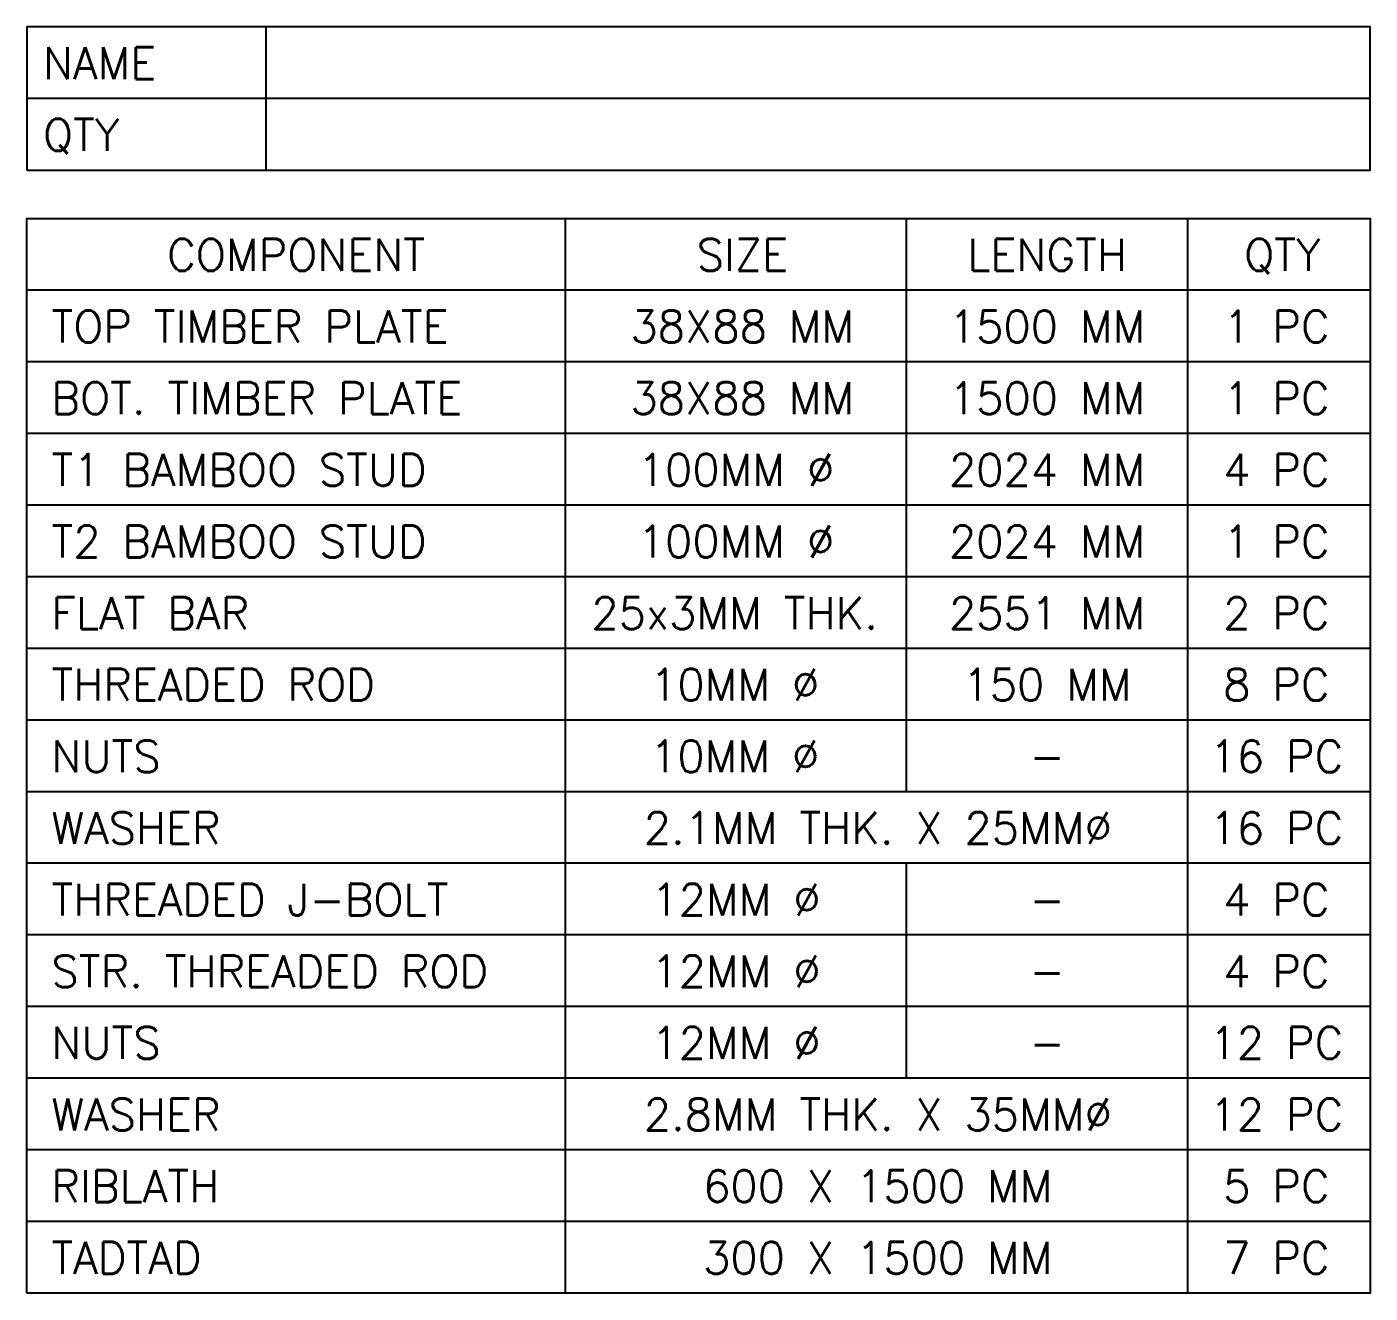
# Model space of a CAD drawing. Header units: inches. Extents: x 25 to 4244, y 15 to 9282.
# Drawn here: x 25 to 4244, y 15 to 3992 of the extents above; entities that cross this region are included whole.
import ezdxf
from ezdxf.enums import TextEntityAlignment as Align

# ---------------------------------------------------------------- set-up
doc = ezdxf.new("R2010")
doc.units = ezdxf.units.IN
doc.header["$MEASUREMENT"] = 0
doc.layers.add('0-S2', color=2, linetype='Continuous')
doc.layers.add('A-Main Text', color=3, linetype='Continuous')
doc.styles.add('LEROY', font='simplex.shx')

msp = doc.modelspace()

# ---------------------------------------------------------------- linework, layer by layer
at = {"layer": '0-S2'}
for p, q in [((775.3, 3991.9, 0), (775.3, 3541.9, 0)), ((4243.9, 3766.9, 0), (25.3, 3766.9, 0)), ((1716.7, 14.7, 0), (1716.7, 3389.7, 0)), ((2787.8, 1589.7, 0), (2787.8, 3389.7, 0)), ((3671.2, 14.7, 0), (3671.2, 3389.7, 0)), ((4243.9, 3164.7, 0), (25.3, 3164.7, 0)), ((4243.9, 2939.7, 0), (25.3, 2939.7, 0)), ((4243.9, 2714.7, 0), (25.3, 2714.7, 0)), ((4243.9, 2489.7, 0), (25.3, 2489.7, 0)), ((4243.9, 2264.7, 0), (25.3, 2264.7, 0)), ((4243.9, 2039.7, 0), (25.3, 2039.7, 0)), ((4243.9, 1814.7, 0), (25.3, 1814.7, 0)), ((4243.9, 1589.7, 0), (25.3, 1589.7, 0)), ((4243.9, 1364.7, 0), (25.3, 1364.7, 0)), ((2787.8, 689.7, 0), (2787.8, 1364.7, 0)), ((4243.9, 1139.7, 0), (25.3, 1139.7, 0)), ((4243.9, 914.7, 0), (25.3, 914.7, 0)), ((4243.9, 689.7, 0), (25.3, 689.7, 0)), ((4243.9, 464.7, 0), (25.3, 464.7, 0)), ((4243.9, 239.7, 0), (25.3, 239.7, 0))]:
    msp.add_line(p, q, dxfattribs=at)
at = {"layer": '0-S2', "elevation": 0}
for points in [[(25.3, 3541.9), (4243.9, 3541.9), (4243.9, 3991.9), (25.3, 3991.9)], [(25.3, 14.7), (25.3, 3389.7), (4243.9, 3389.7), (4243.9, 14.7)]]:
    msp.add_lwpolyline(points, close=True, dxfattribs=at)

# ---------------------------------------------------------------- texts
at = {"layer": 'A-Main Text', "style": 'LEROY'}
for s, p in [('NAME', (76, 3827.8, 0)), ('QTY', (76, 3602.8, 0))]:
    msp.add_text(s, height=100, dxfattribs=at).set_placement(p)
for s, p in [('COMPONENT', (871, 3225.6, 0)), ('SIZE', (2272.4, 3225.6, 0)), ('LENGTH', (3229.5, 3225.6, 0)), ('QTY', (3968.5, 3225.6, 0)), ('38X88 MM', (2272.4, 3000.6, 0)), ('1500 MM', (3229.5, 3000.6, 0)), ('1 PC', (3949.5, 3000.6, 0)), ('38X88 MM', (2272.4, 2775.6, 0)), ('1500 MM', (3229.5, 2775.6, 0)), ('1 PC', (3949.5, 2775.6, 0)), ('100MM ∅', (2252.3, 2550.6, 0)), ('2024 MM', (3229.5, 2550.6, 0)), ('4 PC', (3949.5, 2550.6, 0)), ('100MM ∅', (2252.3, 2325.6, 0)), ('2024 MM', (3229.5, 2325.6, 0)), ('1 PC', (3949.5, 2325.6, 0)), ('25x3MM THK.', (2248.1, 2100.6, 0)), ('2551 MM', (3229.5, 2100.6, 0)), ('2 PC', (3949.5, 2100.6, 0)), ('10MM ∅', (2248.1, 1875.6, 0)), ('150 MM', (3229.5, 1875.6, 0)), ('8 PC', (3949.5, 1875.6, 0)), ('10MM ∅', (2248.1, 1650.6, 0)), ('16 PC', (3949.5, 1650.6, 0)), ('-', (3229.5, 1650.6, 0)), ('16 PC', (3949.5, 1425.6, 0)), ('12MM ∅', (2252.3, 1200.6, 0)), ('4 PC', (3949.5, 1200.6, 0)), ('-', (3229.5, 1200.6, 0)), ('12MM ∅', (2252.3, 975.6, 0)), ('4 PC', (3949.5, 975.6, 0)), ('-', (3229.5, 975.6, 0)), ('12MM ∅', (2252.3, 750.6, 0)), ('12 PC', (3949.5, 750.6, 0)), ('-', (3229.5, 750.6, 0)), ('12 PC', (3949.5, 525.6, 0)), ('5 PC', (3949.5, 300.6, 0)), ('7 PC', (3949.5, 75.6, 0))]:
    msp.add_text(s, height=100, dxfattribs=at).set_placement(p, align=Align.CENTER)
at = {"layer": 'A-Main Text', "char_height": 100, "style": 'LEROY'}
for s, insert, width, attachment_point in [('TOP TIMBER PLATE', (102.4, 3100.6, 0), 1533.54, 1), ('BOT. TIMBER PLATE', (102.4, 2875.6, 0), 1533.54, 1), ('T1 BAMBOO STUD', (102.4, 2650.6, 0), 1399.607, 1), ('T2 BAMBOO STUD', (102.4, 2425.6, 0), 1399.607, 1), ('FLAT BAR', (102.4, 2200.6, 0), 1399.607, 1), ('THREADED ROD', (102.4, 1975.6, 0), 1710.934, 1), ('NUTS', (102.4, 1750.6, 0), 1399.607, 1), ('WASHER', (102.4, 1525.6, 0), 1399.607, 1), ('2.1MM THK. X 25MM∅ ', (2697.8, 1525.6, 0), 1841.691, 2), ('THREADED J-BOLT', (102.4, 1300.6, 0), 1632.871, 1), ('STR. THREADED ROD', (102.4, 1075.6, 0), 1980.468, 1), ('NUTS', (102.4, 850.6, 0), 1399.607, 1), ('WASHER', (102.4, 625.6, 0), 1399.607, 1), ('2.8MM THK. X 35MM∅ ', (2697.8, 625.6, 0), 1841.691, 2), ('RIBLATH', (102.4, 400.6, 0), 1399.607, 1), ('600 X 1500 MM', (2697.8, 400.6, 0), 1841.691, 2), ('TADTAD', (102.4, 175.6, 0), 1399.607, 1), ('300 X 1500 MM', (2697.8, 175.6, 0), 1841.691, 2)]:
    msp.add_mtext(s, dxfattribs=dict(at, insert=insert, width=width, attachment_point=attachment_point))

doc.saveas('drawing.dxf')
